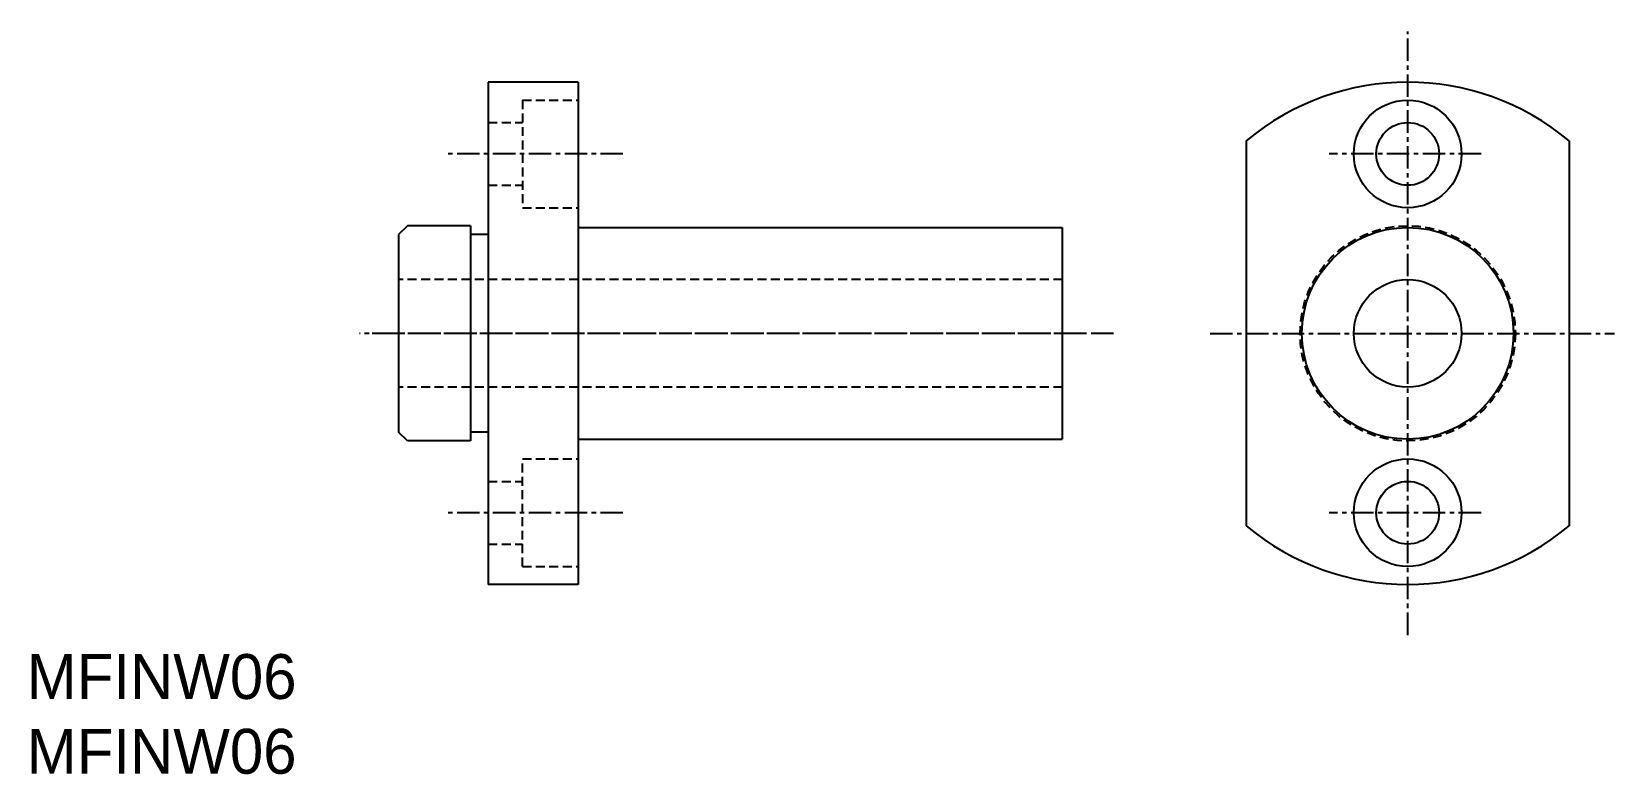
# Model space of a CAD drawing. Extents: x 10.3 to 98.5, y 10 to 51.4.
import ezdxf

# ---------------------------------------------------------------- set-up
doc = ezdxf.new("R2010")
doc.units = 0
doc.linetypes.add('CENTER', pattern=[2, 1.25, -0.25, 0.25, -0.25])
doc.linetypes.add('DASHED', pattern=[0.75, 0.5, -0.25])
doc.layers.get('0').update_dxf_attribs({"linetype": 'CONTINUOUS'})
doc.layers.add('CENTER', color=1, linetype='CENTER')

msp = doc.modelspace()

# ---------------------------------------------------------------- linework, layer by layer
at = {"color": 7, "linetype": 'CONTINUOUS'}
for p, q in [((40.733, 48.547), (35.733, 48.547)), ((35.733, 48.547), (35.733, 48.547)), ((35.733, 48.547), (35.733, 20.547)), ((40.733, 48.547), (40.733, 20.547)), ((86.989, 48.547), (86.989, 48.547)), ((77.989, 45.27), (77.989, 23.823)), ((95.989, 45.27), (95.989, 23.823)), ((31.233, 40.547), (30.733, 40.047)), ((30.733, 40.047), (30.733, 29.047)), ((34.733, 40.547), (31.233, 40.547)), ((34.733, 40.547), (34.733, 28.547)), ((35.733, 40.047), (34.733, 40.047)), ((40.733, 40.447), (67.733, 40.447)), ((67.733, 40.447), (67.733, 28.647)), ((31.233, 28.547), (30.733, 29.047)), ((34.733, 28.547), (31.233, 28.547)), ((35.733, 29.047), (34.733, 29.047)), ((40.733, 28.647), (67.733, 28.647)), ((40.733, 20.547), (35.733, 20.547)), ((35.733, 20.547), (35.733, 20.547))]:
    msp.add_line(p, q, dxfattribs=at)
at = {"color": 3, "linetype": 'DASHED'}
for p, q in [((37.633, 47.547), (37.633, 41.547)), ((37.633, 47.547), (40.733, 47.547)), ((35.733, 46.297), (37.633, 46.297)), ((35.733, 42.797), (37.633, 42.797)), ((37.633, 41.547), (40.733, 41.547)), ((67.733, 37.547), (30.733, 37.547)), ((67.733, 31.547), (30.733, 31.547)), ((37.633, 21.547), (37.633, 27.547)), ((37.633, 27.547), (40.733, 27.547)), ((35.733, 26.297), (37.633, 26.297)), ((35.733, 22.797), (37.633, 22.797)), ((37.633, 21.547), (40.733, 21.547))]:
    msp.add_line(p, q, dxfattribs=at)
at = {"color": 7, "linetype": 'CONTINUOUS'}
for centre, radius in [((86.989, 44.547), 3), ((86.989, 44.547), 1.75), ((86.989, 34.547), 5.9), ((86.989, 34.547), 3), ((86.989, 24.547), 3), ((86.989, 24.547), 1.75)]:
    msp.add_circle(centre, radius, dxfattribs=at)
at = {"color": 3, "linetype": 'DASHED'}
msp.add_circle((86.989, 34.547), 6, dxfattribs=at)
at = {"color": 7, "linetype": 'CONTINUOUS'}
for start, end in [(49.9948, 130.0052), (229.9948, 310.0052)]:
    msp.add_arc((86.989, 34.547), 14, start, end, dxfattribs=at)
at = {"layer": 'CENTER', "color": 1, "linetype": 'CENTER'}
for p, q in [((86.989, 17.73), (86.989, 51.363)), ((43.24, 44.547), (33.405, 44.547)), ((91.079, 44.547), (82.614, 44.547)), ((70.587, 34.547), (28.545, 34.547)), ((69.005, 34.547), (29.159, 34.547)), ((75.974, 34.547), (98.509, 34.547)), ((43.24, 24.547), (33.405, 24.547)), ((91.079, 24.547), (82.614, 24.547))]:
    msp.add_line(p, q, dxfattribs=at)

# ---------------------------------------------------------------- texts
at = {"color": 7, "linetype": 'CONTINUOUS'}
for p in [(10, 14.167), (10, 10)]:
    msp.add_text('MFINW06', height=2.5, dxfattribs=at).set_placement(p)

doc.saveas('drawing.dxf')
